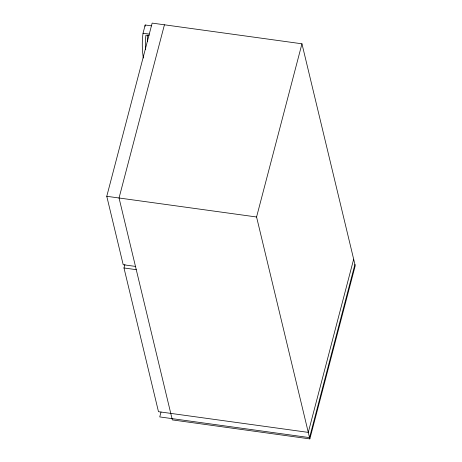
<?xml version="1.0" encoding="UTF-8"?>
<svg xmlns="http://www.w3.org/2000/svg" width="462" height="462" viewBox="0 0 462 462"><rect width="100%" height="100%" fill="white"/><g stroke="black" fill="none" stroke-linecap="round" stroke-linejoin="round"><path stroke-width="0.69" d="M143.335 58.039A358.755 169.462 14.7 0 1 143.035 33.235L145.195 24.988L151.432 25.849M135.476 266.412L123.198 264.714L106.768 196.298L152.154 23.1L301.957 43.798L355.232 265.702L309.846 438.9L172.326 419.9L119.046 197.99L164.432 24.798M353.667 259.188L308.281 432.386L158.483 411.688L123.978 267.972L124.89 264.495M161.013 412.052L159.737 416.92L309.54 437.618L354.92 264.42M309.846 438.9L256.572 216.99L301.957 43.798M143.035 33.235L149.272 34.096M149.047 35.591L145.928 35.164L145.761 36.602A355.671 168.006 14.7 0 0 145.455 49.492M106.768 196.298L256.572 216.99M123.978 267.972L136.255 269.669M147.615 41.245A355.671 168.006 14.7 0 1 147.517 35.089M145.028 26.328A358.755 169.462 14.7 0 1 145.195 24.988"/></g></svg>
